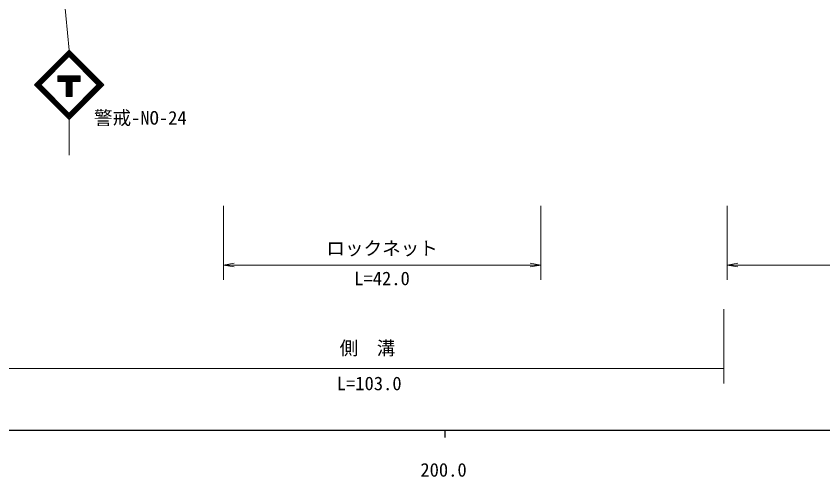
# Model space of a CAD drawing. Units: millimetres, scale not verified. Extents: x 40000 to 680000, y 20000 to 380000.
# Drawn here: x 210302 to 318918, y 198715 to 260790 of the extents above; entities that cross this region are included whole.
import ezdxf
from ezdxf.enums import TextEntityAlignment as Align

# ---------------------------------------------------------------- set-up
doc = ezdxf.new("R2010")
doc.units = ezdxf.units.MM
doc.header["$LTSCALE"] = 1000
for name, color, linetype, lineweight in [('M-STR-STR3', 7, 'Continuous', 13), ('M-STR-STRC', 7, 'Continuous', 13), ('M-TTL-BAND', 7, 'Continuous', 25)]:
    doc.layers.add(name, color=color, linetype=linetype, lineweight=lineweight)
doc.styles.add('ＭＳ ゴシック', font='')
doc.styles.get('ＭＳ ゴシック').set_extended_font_data('MS Gothic')

# ---------------------------------------------------------------- blocks, each defined once
blk = doc.blocks.new('open_arrow')
at = {"color": 0, "linetype": 'Continuous', "lineweight": -2}
blk.add_lwpolyline([(7.5, 1.25), (0, 0), (7.5, -1.25)], dxfattribs=at)

msp = doc.modelspace()

# ---------------------------------------------------------------- linework, layer by layer
at = {"layer": 'M-STR-STR3'}
for p, q in [((238212, 235247), (238212, 225247)), ((280937, 235247), (280937, 225247)), ((306026, 235247), (306026, 225247)), ((238212, 227247), (280937, 227247)), ((306026, 227247), (383765, 227247)), ((305580, 211313), (305580, 221313)), ((203057, 213313), (305580, 213313))]:
    msp.add_line(p, q, dxfattribs=at)
at = {"layer": 'M-STR-STRC'}
for p, q in [((214323, 290119), (217424, 256206)), ((212758, 251539), (217424, 256206)), ((212899, 251539), (217424, 256064)), ((213040, 251539), (217424, 255923)), ((213182, 251539), (217424, 255782)), ((213253, 251468), (217495, 255711)), ((213323, 251397), (217566, 255640)), ((213394, 251327), (217637, 255569)), ((221455, 251327), (217212, 255569)), ((221526, 251397), (217283, 255640)), ((221596, 251468), (217354, 255711)), ((222091, 251539), (217424, 256206)), ((221950, 251539), (217424, 256064)), ((221809, 251539), (217424, 255923)), ((221667, 251539), (217424, 255782)), ((215924, 251961), (215924, 252761)), ((215924, 252761), (218924, 252761)), ((215924, 252661), (218924, 252661)), ((215924, 252561), (218924, 252561)), ((215924, 252461), (218924, 252461)), ((215924, 252361), (218924, 252361)), ((215924, 252261), (218924, 252261)), ((215924, 252161), (218924, 252161)), ((215924, 252061), (218924, 252061)), ((218924, 251961), (218924, 252761)), ((217424, 246872), (212758, 251539)), ((217424, 247013), (212899, 251539)), ((217424, 247155), (213040, 251539)), ((217424, 247296), (213182, 251539)), ((217495, 247367), (213253, 251610)), ((217566, 247438), (213323, 251680)), ((217637, 247508), (213394, 251751)), ((215924, 251961), (218924, 251961)), ((217024, 249940), (217024, 251961)), ((217124, 249940), (217124, 251961)), ((217212, 247508), (221455, 251751)), ((217224, 249940), (217224, 251961)), ((217283, 247438), (221526, 251680)), ((217324, 249940), (217324, 251961)), ((217354, 247367), (221596, 251610)), ((217424, 249940), (217424, 251961)), ((217424, 247296), (221667, 251539)), ((217424, 247155), (221809, 251539)), ((217424, 247013), (221950, 251539)), ((217424, 246872), (222091, 251539)), ((217524, 249940), (217524, 251961)), ((217624, 249940), (217624, 251961)), ((217724, 249940), (217724, 251961)), ((217824, 249940), (217824, 251961)), ((217024, 249940), (217824, 249940)), ((217424, 246872), (217424, 242076))]:
    msp.add_line(p, q, dxfattribs=at)
at = {"layer": 'M-TTL-BAND'}
for p, q in [((40000, 205000), (579000, 205000)), ((268000, 205000), (268000, 204000))]:
    msp.add_line(p, q, dxfattribs=at)

# ---------------------------------------------------------------- block references
at = {"layer": 'M-STR-STR3', "xscale": 193, "yscale": 193}
for p in [(238212, 227247), (306026, 227247)]:
    msp.add_blockref('open_arrow', p, dxfattribs=at)
at = {"layer": 'M-STR-STR3', "xscale": 193, "yscale": 193, "rotation": 180}
msp.add_blockref('open_arrow', (280937, 227247), dxfattribs=at)

# ---------------------------------------------------------------- texts
at = {"layer": 'M-STR-STR3', "style": 'ＭＳ ゴシック'}
for s, p in [('ロックネット', (252075, 228043)), ('L=42.0', (255825, 223985)), ('側\u3000溝', (253855, 214597)), ('L=103.0', (253471, 209840))]:
    msp.add_text(s, height=1833, dxfattribs=at).set_placement(p, align=Align.BOTTOM_LEFT)
at = {"layer": 'M-STR-STRC', "style": 'ＭＳ ゴシック'}
msp.add_text('警戒-NO-24', height=1833, dxfattribs=at).set_placement((220780, 245620), align=Align.BOTTOM_LEFT)
at = {"layer": 'M-TTL-BAND', "style": 'ＭＳ ゴシック'}
msp.add_text('200.0', height=1833, dxfattribs=at).set_placement((267844, 198195), align=Align.BOTTOM_CENTER)

doc.saveas('drawing.dxf')
